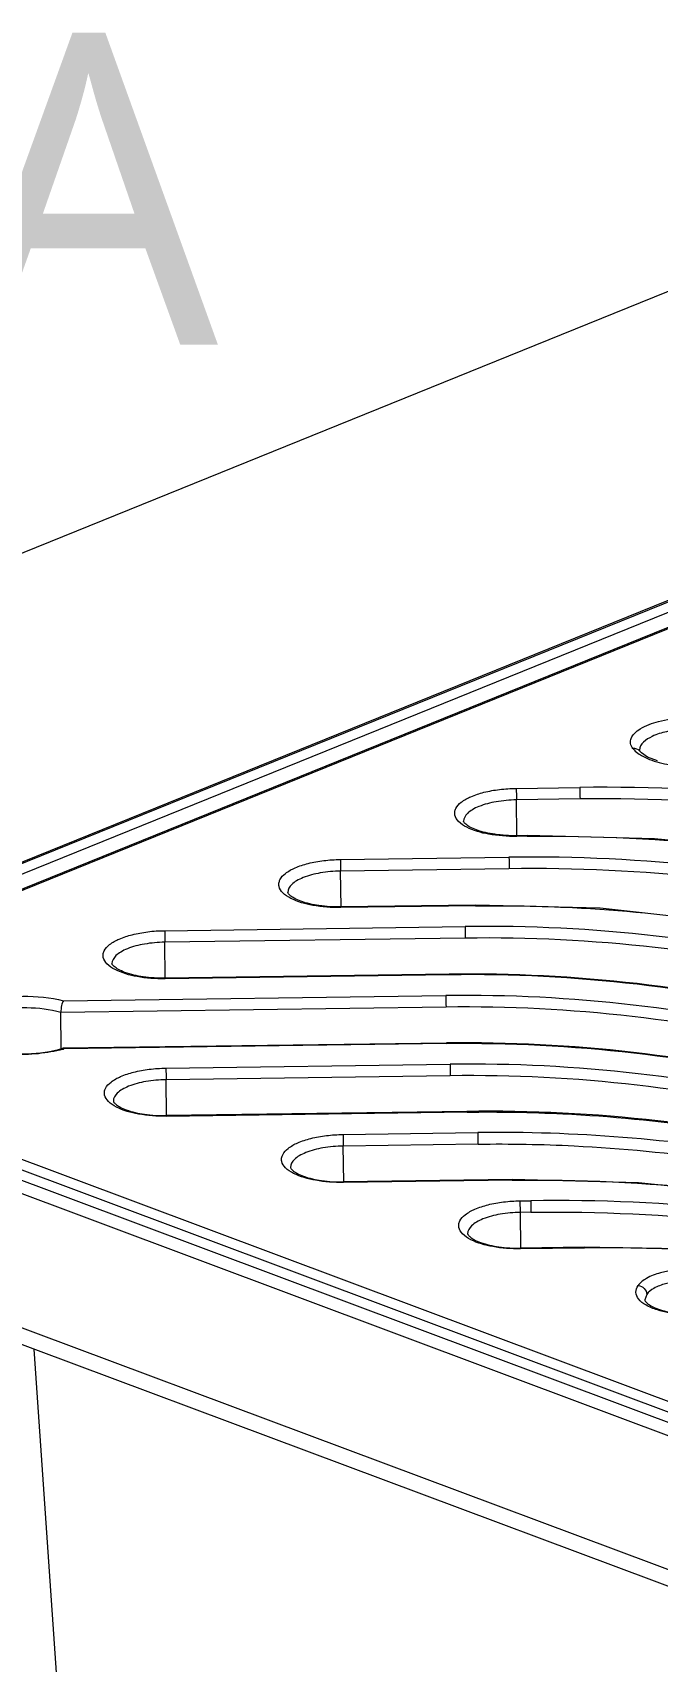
# Model space of a CAD drawing. Header units: millimetres. Extents: x 4229 to 8429, y -1187 to 1783.
# Drawn here: x 7131.3 to 7171.5, y 465.9 to 570.8 of the extents above; entities that cross this region are included whole.
import ezdxf

# ---------------------------------------------------------------- set-up
doc = ezdxf.new("R2010")
doc.units = ezdxf.units.MM
doc.styles.add('圖框文字', font='Microsoft JhengHei.ttf')

msp = doc.modelspace()

# ---------------------------------------------------------------- linework, layer by layer
at = {"linetype": 'Continuous', "lineweight": 5}
for p, q in [((7202.2, 566.25), (7093.72, 522.31)), ((7235.78, 559.96), (7111.83, 509.75)), ((7235.99, 559.95), (7112.04, 509.74)), ((7236.87, 559.64), (7112.89, 509.41)), ((7236.59, 558.55), (7115.02, 509.3)), ((7236.79, 558.54), (7115.22, 509.3)), ((7170.47, 524.39), (7170.39, 524.49)), ((7170.87, 524.13), (7170.47, 524.39)), ((7171.51, 523.88), (7170.87, 524.13)), ((7162.42, 522.11), (7166.51, 522.17)), ((7166.52, 521.43), (7162.43, 521.37)), ((7162.46, 519.06), (7162.43, 521.37)), ((7163.12, 519.07), (7162.45, 519.06)), ((7162.45, 519.06), (7162.45, 519.02)), ((7163.12, 519.03), (7162.45, 519.02)), ((7163.12, 519.07), (7163.12, 519.03)), ((7171.31, 518.87), (7163.12, 519.07)), ((7180.31, 517.96), (7171.31, 518.87)), ((7151.1, 517.53), (7161.95, 517.68)), ((7161.95, 516.94), (7151.11, 516.79)), ((7151.15, 514.48), (7151.11, 516.79)), ((7159.8, 514.6), (7151.13, 514.48)), ((7159.8, 514.55), (7151.13, 514.44)), ((7151.13, 514.44), (7151.13, 514.48)), ((7159.8, 514.6), (7159.8, 514.55)), ((7167.82, 514.39), (7159.8, 514.6)), ((7176.39, 513.44), (7167.82, 514.39)), ((7139.79, 512.95), (7159.13, 513.22)), ((7159.14, 512.47), (7139.8, 512.21)), ((7139.84, 509.9), (7139.8, 512.21)), ((7158.11, 510.15), (7139.82, 509.9)), ((7158.11, 510.11), (7139.82, 509.85)), ((7139.82, 509.85), (7139.82, 509.9)), ((7158.11, 510.15), (7158.11, 510.11)), ((7133.29, 508.44), (7157.89, 508.78)), ((7157.9, 508.03), (7133.12, 507.69)), ((7133.15, 505.38), (7133.12, 507.69)), ((7133.25, 505.38), (7133.24, 505.38)), ((7157.92, 505.72), (7133.25, 505.38)), ((7133.32, 505.34), (7133.25, 505.38)), ((7157.92, 505.68), (7133.32, 505.34)), ((7157.92, 505.72), (7157.92, 505.68)), ((7139.88, 504.1), (7158.16, 504.35)), ((7112.1, 503.81), (7236.99, 457.04)), ((7112.94, 504.16), (7237.87, 457.38)), ((7115.28, 503.98), (7237.77, 458.1)), ((7158.17, 503.61), (7139.89, 503.36)), ((7139.92, 501.05), (7139.89, 503.36)), ((7111.71, 503.1), (7236.6, 456.33)), ((7159.25, 501.32), (7139.91, 501.05)), ((7159.25, 501.27), (7139.91, 501)), ((7159.25, 501.32), (7159.25, 501.27)), ((7139.91, 501.05), (7139.91, 501)), ((7151.28, 499.83), (7159.95, 499.95)), ((7159.96, 499.21), (7151.29, 499.09)), ((7151.32, 496.78), (7151.29, 499.09)), ((7162.15, 496.93), (7151.31, 496.78)), ((7162.15, 496.89), (7151.31, 496.74)), ((7151.31, 496.78), (7151.31, 496.74)), ((7162.15, 496.93), (7162.15, 496.89)), ((7170.28, 496.73), (7162.15, 496.93)), ((7179.13, 495.8), (7170.28, 496.73)), ((7162.67, 495.56), (7163.35, 495.57)), ((7162.68, 494.82), (7162.67, 495.56)), ((7236.73, 447.64), (7112.56, 494.14)), ((7163.36, 494.83), (7162.68, 494.82)), ((7162.72, 492.51), (7162.68, 494.82)), ((7237.53, 446.27), (7113.36, 492.77)), ((7166.8, 492.57), (7162.7, 492.51)), ((7166.8, 492.52), (7162.7, 492.47)), ((7162.7, 492.51), (7162.7, 492.47)), ((7166.8, 492.57), (7166.8, 492.52)), ((7175.1, 492.39), (7166.8, 492.57)), ((7170.81, 489.54), (7170.69, 489.18)), ((7131.39, 486.01), (7141.67, 335.31))]:
    msp.add_line(p, q, dxfattribs=at)
for centre, radius, start, end in [((7337.46, 524.04), 170.96, 180.627, 180.8764), ((7331.29, 523.96), 168.88, 180.6255, 180.8779), ((7319.98, 519.38), 168.88, 180.6255, 180.8779), ((7332.9, 519.55), 170.96, 180.627, 180.8764), ((7308.67, 514.79), 168.88, 180.6255, 180.8779), ((7160.4, 415.45), 97.78, 76.3061, 90.7438), ((7327.93, 515.06), 168.81, 180.6254, 180.878), ((7160.44, 415.04), 97.44, 76.3648, 90.7606), ((7159.4, 415.72), 94.44, 76.0896, 90.7849), ((7159.39, 415.77), 94.35, 76.0628, 90.7796), ((7159.21, 415.35), 93.43, 75.9985, 90.8078), ((7326.69, 510.62), 168.81, 180.6254, 180.878), ((7159.2, 414.94), 93.1, 76.0302, 90.7948), ((7159.22, 412.06), 93.67, 76.0299, 90.7941), ((7159.24, 411.96), 93.72, 76.0402, 90.8028), ((7131.22, 512.76), 7.71, 285.2981, 285.8008), ((7159.5, 410.04), 94.32, 76.0954, 90.8149), ((7327.03, 506.2), 168.88, 180.6255, 180.8779), ((7308.75, 505.94), 168.88, 180.6255, 180.8779), ((7159.48, 409.9), 93.72, 76.0797, 90.7978), ((7160.51, 403.1), 98.23, 76.3742, 90.7379), ((7320.15, 501.68), 168.88, 180.6255, 180.8779), ((7331.95, 501.84), 172.02, 180.6278, 180.8756), ((7335.99, 497.47), 172.65, 180.6282, 180.8752), ((7168.52, 371.25), 121.28, 86.1182, 90.8137)]:
    msp.add_arc(centre, radius, start, end, dxfattribs=at)
for points, knots in [([(7169.92, 524.68), (7169.85, 524.77), (7169.74, 524.99), (7169.79, 525.36), (7170.03, 525.69), (7170.6, 526.11), (7171.67, 526.49), (7172.61, 526.63), (7173.13, 526.67)], [0, 0, 0, 0, 0.079859, 0.154875, 0.241952, 0.351144, 0.640244, 1, 1, 1, 1]), ([(7173.23, 525.93), (7172.84, 525.9), (7172.12, 525.79), (7171.11, 525.5), (7170.34, 524.97), (7170.34, 524.57)], [0, 0, 0, 0, 0.345816, 0.640479, 1, 1, 1, 1]), ([(7169.92, 524.68), (7169.94, 524.65), (7170.06, 524.5), (7170.21, 524.39), (7170.33, 524.31)], [0, 0, 0, 0, 0.223721, 1, 1, 1, 1]), ([(7170.33, 524.31), (7170.38, 524.28), (7170.59, 524.15), (7170.81, 524.05), (7170.98, 523.98)], [0, 0, 0, 0, 0.228708, 1, 1, 1, 1]), ([(7170.38, 524.49), (7170.37, 524.5), (7170.36, 524.53), (7170.34, 524.56), (7170.34, 524.57)], [0, 0, 0, 0, 0.474542, 1, 1, 1, 1]), ([(7170.98, 523.98), (7171.4, 523.82), (7172.33, 523.58), (7173.28, 523.49), (7173.79, 523.47)], [0, 0, 0, 0, 0.468266, 1, 1, 1, 1]), ([(7194.41, 519.43), (7189.82, 520.33), (7180.56, 521.78), (7171.19, 522.23), (7166.51, 522.17)], [0, 0, 0, 0, 0.499556, 1, 1, 1, 1]), ([(7159.23, 519.61), (7159.04, 519.71), (7158.72, 519.91), (7158.46, 520.29), (7158.45, 520.61), (7158.55, 520.92), (7158.91, 521.28), (7159.54, 521.62), (7160.38, 521.89), (7161.36, 522.06), (7162.06, 522.11), (7162.42, 522.11)], [0, 0, 0, 0, 0.109989, 0.192329, 0.229169, 0.267655, 0.360689, 0.484364, 0.637517, 0.81294, 1, 1, 1, 1]), ([(7162.43, 521.37), (7161.99, 521.36), (7161.17, 521.29), (7160.22, 521.05), (7159.61, 520.76), (7159.22, 520.49), (7159.03, 520.18), (7159.03, 519.99)], [0, 0, 0, 0, 0.337107, 0.631542, 0.752513, 0.852973, 1, 1, 1, 1]), ([(7194.29, 518.74), (7189.73, 519.63), (7180.51, 521.05), (7171.18, 521.49), (7166.52, 521.43)], [0, 0, 0, 0, 0.49963, 1, 1, 1, 1]), ([(7162.45, 519.06), (7161.98, 519.06), (7161.1, 519.11), (7160.09, 519.33), (7159.47, 519.59), (7159.2, 519.77), (7159.06, 519.91), (7159.03, 519.98), (7159.03, 519.99)], [0, 0, 0, 0, 0.387107, 0.718147, 0.845786, 0.937504, 0.986961, 1, 1, 1, 1]), ([(7162.45, 519.02), (7161.84, 519.01), (7160.74, 519.09), (7159.67, 519.38), (7159.23, 519.61)], [0, 0, 0, 0, 0.549318, 1, 1, 1, 1]), ([(7163.12, 519.03), (7167.51, 519.08), (7176.31, 518.65), (7184.99, 517.21), (7189.28, 516.26)], [0, 0, 0, 0, 0.500525, 1, 1, 1, 1]), ([(7147.92, 515.03), (7147.73, 515.12), (7147.41, 515.32), (7147.15, 515.71), (7147.14, 516.02), (7147.24, 516.34), (7147.6, 516.7), (7148.23, 517.04), (7149.07, 517.31), (7150.05, 517.48), (7150.74, 517.53), (7151.1, 517.53)], [0, 0, 0, 0, 0.109989, 0.192329, 0.229169, 0.267655, 0.360689, 0.484364, 0.637517, 0.81294, 1, 1, 1, 1]), ([(7187.56, 514.92), (7183.37, 515.87), (7174.87, 517.31), (7166.25, 517.74), (7161.95, 517.68)], [0, 0, 0, 0, 0.49945, 1, 1, 1, 1]), ([(7187.43, 514.22), (7183.26, 515.15), (7174.8, 516.58), (7166.24, 517), (7161.95, 516.94)], [0, 0, 0, 0, 0.49946, 1, 1, 1, 1]), ([(7151.11, 516.79), (7150.68, 516.78), (7149.86, 516.71), (7148.91, 516.47), (7148.3, 516.18), (7147.91, 515.91), (7147.72, 515.6), (7147.72, 515.41)], [0, 0, 0, 0, 0.337107, 0.631542, 0.752513, 0.852973, 1, 1, 1, 1]), ([(7151.13, 514.48), (7150.66, 514.47), (7149.79, 514.52), (7148.78, 514.74), (7148.16, 515.01), (7147.89, 515.19), (7147.75, 515.32), (7147.72, 515.4), (7147.72, 515.41)], [0, 0, 0, 0, 0.387107, 0.718147, 0.845786, 0.937504, 0.986961, 1, 1, 1, 1]), ([(7151.13, 514.44), (7150.53, 514.43), (7149.43, 514.51), (7148.36, 514.8), (7147.92, 515.03)], [0, 0, 0, 0, 0.549318, 1, 1, 1, 1]), ([(7159.8, 514.55), (7161.88, 514.58), (7170.18, 514.43), (7178.45, 513.23), (7184.5, 511.78)], [0, 0, 0, 0, 0.250619, 1, 1, 1, 1]), ([(7136.61, 510.45), (7136.42, 510.54), (7136.1, 510.74), (7135.84, 511.13), (7135.83, 511.44), (7135.93, 511.75), (7136.29, 512.12), (7136.92, 512.46), (7137.75, 512.72), (7138.73, 512.9), (7139.43, 512.95), (7139.79, 512.95)], [0, 0, 0, 0, 0.109989, 0.192329, 0.229169, 0.267655, 0.360689, 0.484364, 0.637517, 0.81294, 1, 1, 1, 1]), ([(7139.8, 512.21), (7139.37, 512.2), (7138.55, 512.13), (7137.6, 511.89), (7136.99, 511.6), (7136.6, 511.33), (7136.41, 511.02), (7136.41, 510.83)], [0, 0, 0, 0, 0.337107, 0.631542, 0.752513, 0.852973, 1, 1, 1, 1]), ([(7139.82, 509.9), (7139.35, 509.89), (7138.48, 509.94), (7137.47, 510.16), (7136.85, 510.43), (7136.58, 510.61), (7136.44, 510.74), (7136.41, 510.81), (7136.41, 510.83)], [0, 0, 0, 0, 0.387107, 0.718147, 0.845786, 0.937504, 0.986961, 1, 1, 1, 1]), ([(7139.82, 509.85), (7139.22, 509.84), (7138.12, 509.92), (7137.05, 510.22), (7136.61, 510.45)], [0, 0, 0, 0, 0.549318, 1, 1, 1, 1]), ([(7128.01, 508.41), (7128.88, 508.63), (7130.66, 508.82), (7132.44, 508.65), (7133.29, 508.44)], [0, 0, 0, 0, 0.503313, 1, 1, 1, 1]), ([(7133.12, 507.69), (7132.41, 507.88), (7131.28, 508.01), (7129.78, 507.97), (7128.69, 507.81), (7127.73, 507.55), (7126.98, 507.21), (7126.47, 506.8), (7126.32, 506.42), (7126.32, 506.26)], [0, 0, 0, 0, 0.295177, 0.452951, 0.603948, 0.738764, 0.850185, 0.935254, 1, 1, 1, 1]), ([(7133.29, 508.44), (7133.22, 508.35), (7133.15, 508.09), (7133.12, 507.84), (7133.12, 507.69)], [0, 0, 0, 0, 0.425281, 1, 1, 1, 1]), ([(7126.32, 506.26), (7126.32, 506.2), (7126.45, 505.98), (7126.87, 505.69), (7127.6, 505.38), (7128.98, 505.05), (7130.92, 504.95), (7132.5, 505.16), (7133.24, 505.38)], [0, 0, 0, 0, 0.027057, 0.097226, 0.20881, 0.350871, 0.681956, 1, 1, 1, 1]), ([(7133.26, 505.32), (7132.74, 505.18), (7131.65, 504.99), (7129.99, 504.94), (7128.4, 505.1), (7127.4, 505.37), (7126.97, 505.55)], [0, 0, 0, 0, 0.251008, 0.520122, 0.778699, 1, 1, 1, 1]), ([(7136.69, 501.6), (7136.5, 501.69), (7136.19, 501.89), (7135.93, 502.28), (7135.91, 502.59), (7136.02, 502.91), (7136.38, 503.27), (7137.01, 503.61), (7137.84, 503.87), (7138.82, 504.05), (7139.52, 504.1), (7139.88, 504.1)], [0, 0, 0, 0, 0.109989, 0.192329, 0.229169, 0.267655, 0.360689, 0.484364, 0.637517, 0.81294, 1, 1, 1, 1]), ([(7139.89, 503.36), (7139.45, 503.35), (7138.64, 503.28), (7137.68, 503.04), (7137.08, 502.75), (7136.69, 502.48), (7136.49, 502.17), (7136.5, 501.98)], [0, 0, 0, 0, 0.337107, 0.631542, 0.752513, 0.852973, 1, 1, 1, 1]), ([(7136.5, 501.98), (7136.5, 501.96), (7136.53, 501.89), (7136.66, 501.76), (7136.94, 501.58), (7137.55, 501.31), (7138.57, 501.09), (7139.44, 501.04), (7139.91, 501.05)], [0, 0, 0, 0, 0.013047, 0.062495, 0.154217, 0.281852, 0.612889, 1, 1, 1, 1]), ([(7139.91, 501), (7139.31, 501), (7138.21, 501.07), (7137.13, 501.37), (7136.69, 501.6)], [0, 0, 0, 0, 0.549318, 1, 1, 1, 1]), ([(7159.25, 501.27), (7161.3, 501.3), (7166.44, 501.21), (7174.63, 500.42), (7180.68, 499.25), (7183.66, 498.53)], [0, 0, 0, 0, 0.250465, 0.625722, 1, 1, 1, 1]), ([(7148.09, 497.33), (7147.9, 497.42), (7147.58, 497.62), (7147.32, 498.01), (7147.31, 498.32), (7147.42, 498.64), (7147.77, 499), (7148.4, 499.34), (7149.24, 499.61), (7150.22, 499.78), (7150.92, 499.83), (7151.28, 499.83)], [0, 0, 0, 0, 0.109989, 0.192329, 0.229169, 0.267655, 0.360689, 0.484364, 0.637517, 0.81294, 1, 1, 1, 1]), ([(7151.29, 499.09), (7150.85, 499.08), (7150.03, 499.01), (7149.08, 498.77), (7148.47, 498.48), (7148.09, 498.21), (7147.89, 497.9), (7147.89, 497.71)], [0, 0, 0, 0, 0.337107, 0.631542, 0.752513, 0.852973, 1, 1, 1, 1]), ([(7184.64, 497.22), (7182.62, 497.7), (7174.5, 499.37), (7166.17, 500.04), (7159.95, 499.95)], [0, 0, 0, 0, 0.249641, 1, 1, 1, 1]), ([(7159.96, 499.21), (7162.02, 499.24), (7170.27, 499.09), (7178.49, 497.9), (7184.5, 496.47)], [0, 0, 0, 0, 0.250608, 1, 1, 1, 1]), ([(7147.89, 497.71), (7147.89, 497.7), (7147.93, 497.62), (7148.06, 497.49), (7148.33, 497.31), (7148.95, 497.04), (7149.96, 496.82), (7150.84, 496.77), (7151.31, 496.78)], [0, 0, 0, 0, 0.013047, 0.062495, 0.154217, 0.281852, 0.612889, 1, 1, 1, 1]), ([(7151.31, 496.74), (7150.7, 496.73), (7149.61, 496.81), (7148.53, 497.1), (7148.09, 497.33)], [0, 0, 0, 0, 0.549318, 1, 1, 1, 1]), ([(7162.15, 496.89), (7166.45, 496.95), (7175.07, 496.54), (7183.57, 495.11), (7187.76, 494.17)], [0, 0, 0, 0, 0.500626, 1, 1, 1, 1]), ([(7159.49, 493.06), (7159.3, 493.16), (7158.98, 493.36), (7158.72, 493.75), (7158.71, 494.06), (7158.81, 494.37), (7159.17, 494.73), (7159.8, 495.07), (7160.64, 495.34), (7161.62, 495.51), (7162.31, 495.56), (7162.67, 495.56)], [0, 0, 0, 0, 0.109989, 0.192329, 0.229169, 0.267655, 0.360689, 0.484364, 0.637517, 0.81294, 1, 1, 1, 1]), ([(7189.51, 492.87), (7185.22, 493.8), (7176.54, 495.22), (7167.74, 495.64), (7163.35, 495.57)], [0, 0, 0, 0, 0.499394, 1, 1, 1, 1]), ([(7163.36, 494.83), (7167.73, 494.89), (7176.48, 494.47), (7185.11, 493.04), (7189.38, 492.12)], [0, 0, 0, 0, 0.500493, 1, 1, 1, 1]), ([(7162.68, 494.82), (7162.25, 494.81), (7161.43, 494.74), (7160.48, 494.5), (7159.87, 494.21), (7159.48, 493.94), (7159.29, 493.63), (7159.29, 493.44)], [0, 0, 0, 0, 0.337107, 0.631542, 0.752513, 0.852973, 1, 1, 1, 1]), ([(7159.29, 493.44), (7159.29, 493.43), (7159.32, 493.36), (7159.46, 493.22), (7159.73, 493.04), (7160.35, 492.78), (7161.36, 492.56), (7162.23, 492.51), (7162.7, 492.51)], [0, 0, 0, 0, 0.013047, 0.062495, 0.154217, 0.281852, 0.612889, 1, 1, 1, 1]), ([(7162.7, 492.47), (7162.1, 492.46), (7161, 492.54), (7159.93, 492.83), (7159.49, 493.06)], [0, 0, 0, 0, 0.549318, 1, 1, 1, 1]), ([(7174.1, 491.18), (7173.29, 491.2), (7172.14, 491.12), (7170.86, 490.65), (7170.39, 490.3), (7170.25, 490.11)], [0, 0, 0, 0, 0.592817, 0.826436, 1, 1, 1, 1]), ([(7171.5, 488.54), (7171.24, 488.62), (7170.8, 488.8), (7170.29, 489.17), (7170.05, 489.67), (7170.17, 489.99), (7170.25, 490.11)], [0, 0, 0, 0, 0.344036, 0.606621, 0.804496, 1, 1, 1, 1]), ([(7170.25, 490.11), (7170.4, 490.1), (7170.68, 489.96), (7170.81, 489.68), (7170.81, 489.54)], [0, 0, 0, 0, 0.509767, 1, 1, 1, 1]), ([(7174.08, 490.43), (7173.39, 490.46), (7172.41, 490.39), (7171.32, 489.99), (7170.93, 489.7), (7170.81, 489.54)], [0, 0, 0, 0, 0.59346, 0.826544, 1, 1, 1, 1]), ([(7170.69, 489.18), (7170.69, 489.12), (7170.81, 489), (7171.02, 488.83), (7171.53, 488.58), (7172.38, 488.35), (7173.13, 488.27), (7173.54, 488.25)], [0, 0, 0, 0, 0.057499, 0.145255, 0.269401, 0.599991, 1, 1, 1, 1]), ([(7173.51, 488.21), (7173.32, 488.22), (7172.65, 488.27), (7171.97, 488.39), (7171.5, 488.54)], [0, 0, 0, 0, 0.268065, 1, 1, 1, 1])]:
    msp.add_open_spline(points, degree=3, knots=knots, dxfattribs=at)
msp.add_open_spline([(7170.38, 524.49), (7170.29, 524.63), (7170.08, 524.7), (7169.92, 524.68)], degree=3, dxfattribs=at)

# ---------------------------------------------------------------- texts
at = {"lineweight": 5, "style": '圖框文字'}
msp.add_text('A', height=20, dxfattribs=at).set_placement((7126.6, 550.68))

doc.saveas('drawing.dxf')
